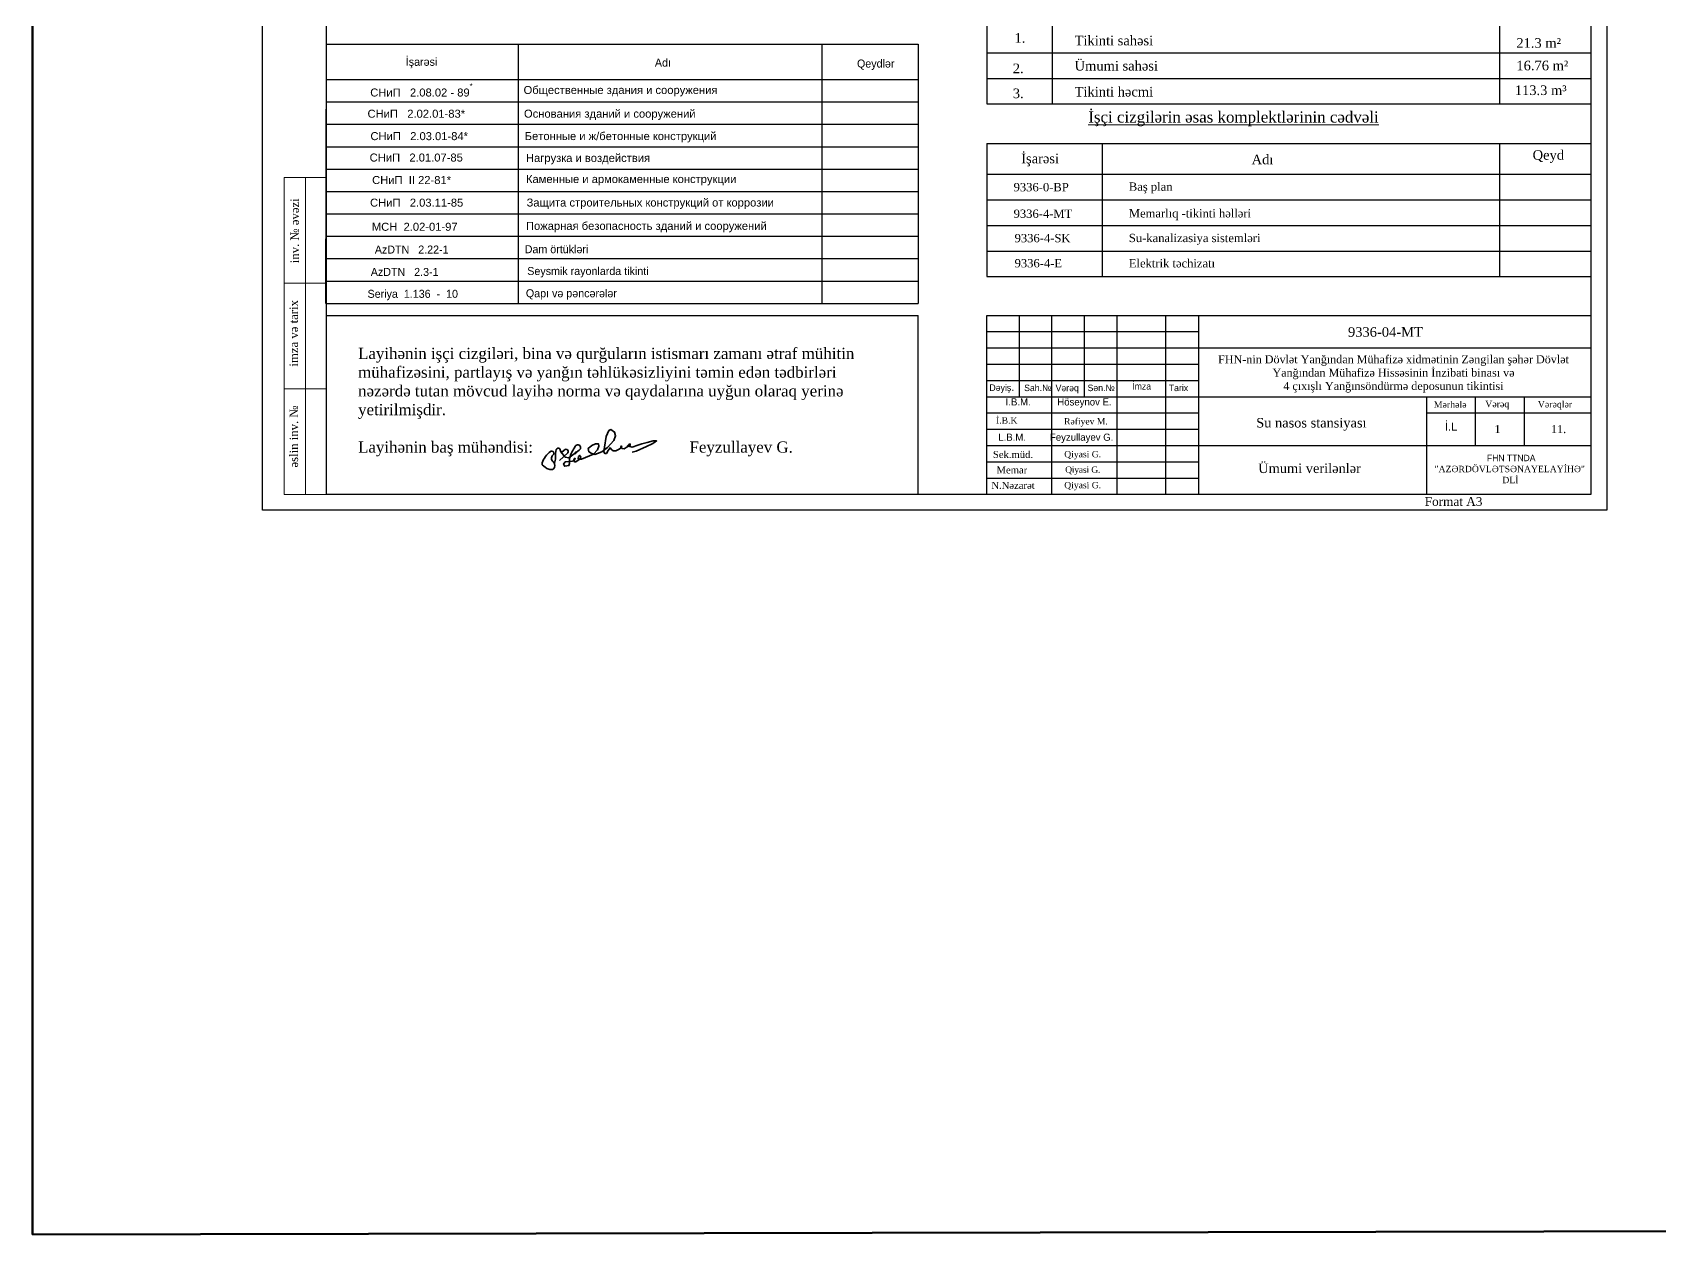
# Model space of a CAD drawing. Header units: millimetres. Extents: x 120281 to 1416367021, y -641565767 to 918373.
# Drawn here: x 440324 to 491145, y 848488 to 886056 of the extents above; entities that cross this region are included whole.
import ezdxf

# ---------------------------------------------------------------- set-up
doc = ezdxf.new("R2010")
doc.units = ezdxf.units.MM
for name, color, linetype, lineweight in [('0_Ном._пера__1', 7, 'Continuous', 35), ('0_Ном._пера__21', 7, 'Continuous', 35), ('0_Ном._пера__41', 7, 'Continuous', 25), ('0_Ном._пера__7', 7, 'Continuous', 25), ('Lines_Ном._пера__41', 7, 'Continuous', 25), ('перегородка', 130, 'Continuous', 20), ('перегородка_Ном._пера__1', 7, 'Continuous', 15), ('перегородка_Ном._пера__41', 7, 'Continuous', 25), ('размер', 90, 'Continuous', 40), ('размер2', 210, 'Continuous', 15)]:
    doc.layers.add(name, color=color, linetype=linetype, lineweight=lineweight)
doc.styles.add('ARIAL', font='arial.ttf')
doc.styles.add('Arial AzLat', font='AZLTM.TTF', dxfattribs={"height": 300})
doc.styles.get("Standard").update_dxf_attribs({"font": 'arial.ttf'})
doc.styles.add('Times New  Roman', font='times.ttf')
doc.styles.add('СГЕНЕРИР_СТИЛЬ_1', font='A3TI(LA).TTF')
doc.styles.add('СГЕНЕРИР_СТИЛЬ_2', font='AZLTM.TTF')

# ---------------------------------------------------------------- blocks, each defined once
blk = doc.blocks.new('feyzullayev g')
at = {"layer": '0_Ном._пера__21', "linetype": 'Continuous', "flags": 128}
for points in [[(2161177, -2567268), (2161323, -2567453), (2161447, -2567481), (2161806, -2567211, 1.24964), (2161669, -2567082, 0.079258), (2161472, -2567496), (2161472, -2567672), (2161453, -2567739), (2161306, -2567764), (2161270, -2567690), (2161328, -2567614), (2161564, -2567593), (2161617, -2567580), (2161668, -2567500), (2161649, -2567489), (2161614, -2567544), (2161643, -2567614), (2161687, -2567614), (2161835, -2567508), (2161854, -2567433), (2161826, -2567394), (2161775, -2567431), (2161764, -2567496), (2161794, -2567538), (2161880, -2567517), (2162288, -2567356), (2162421, -2567205), (2162467, -2567075), (2162457, -2566997), (2162353, -2566997), (2162231, -2567055), (2162111, -2567154), (2162136, -2567270), (2162228, -2567331), (2162339, -2567360), (2162428, -2567334), (2162579, -2567267), (2162764, -2567118), (2162985, -2566879), (2163044, -2566720), (2163009, -2566596), (2162885, -2566509), (2162815, -2566547), (2162726, -2566744), (2162670, -2567111), (2162646, -2567269), (2162680, -2567329), (2162729, -2567329), (2162796, -2567224), (2162854, -2567133), (2162904, -2567194), (2162966, -2567235), (2163050, -2567235), (2163169, -2567175), (2163255, -2567113), (2163243, -2567071), (2163218, -2567105), (2163261, -2567157), (2163335, -2567169), (2163401, -2567129), (2163543, -2567045), (2163543, -2567008), (2163507, -2567008), (2163449, -2567068), (2163604, -2567111), (2163806, -2567039), (2163943, -2566995), (2164117, -2566952), (2164332, -2566899), (2164442, -2566899), (2164381, -2566941), (2164292, -2567003), (2164098, -2567087), (2163743, -2567246), (2163607, -2567283)], [(2160943, -2567648, 0.20271), (2160995, -2567477, -0.083217), (2161018, -2567192, -0.540975), (2161137, -2567171), (2161177, -2567268)], [(2161197, -2567294), (2161289, -2567214, -1.034501), (2161409, -2567310), (2161124, -2567566)], [(2161708, -2567297), (2161689, -2567320, -0.434294), (2161666, -2567320, -0.160262), (2161667, -2567297), (2161674, -2567286), (2161688, -2567284), (2161699, -2567285)]]:
    blk.add_lwpolyline(points, format="xyb", dxfattribs=at)
blk.add_lwpolyline([(2160858, -2567472, -0.300634), (2160926, -2567365, 0.28025), (2160923, -2567277, 0.268779), (2160818, -2567258, 0.122192), (2160534, -2567643), (2160540, -2567710, 0.09999), (2160763, -2567869, 0.200398), (2160927, -2567856, 0.312914), (2160932, -2567628, -0.293794)], format="xyb", close=True, dxfattribs=at)

msp = doc.modelspace()

# ---------------------------------------------------------------- linework, layer by layer
at = {"color": 244, "lineweight": 53, "true_color": 0x991b1e}
msp.add_lwpolyline([(440324.24024, 917889.45405), (681637.27816, 918372.86328), (681637.27816, 848971.8839), (440324.24024, 848488.47466)], close=True, dxfattribs=at)
at = {"layer": '0_Ном._пера__41', "color": 0, "linetype": 'Continuous'}
msp.add_line((489005.7444, 884554.13391), (489005.7444, 880904.67979), dxfattribs=at)
at = {"layer": 'Lines_Ном._пера__41', "linetype": 'Continuous'}
msp.add_line((449482.2091, 877582.16426), (449505.7444, 885688.41963), dxfattribs=at)
at = {"layer": 'перегородка_Ном._пера__41', "color": 0, "linetype": 'Continuous'}
msp.add_line((489005.7444, 883304.67979), (489005.7444, 880904.67979), dxfattribs=at)
at = {"layer": 'размер', "color": 0, "lineweight": 30}
for p, q in [((470134.33331, 887471.56697), (470134.33331, 883822.11286)), ((472174.24052, 887471.56697), (472174.24052, 883822.11286)), ((486151.68477, 887471.56697), (486151.68477, 883822.11286)), ((449505.7444, 885688.41963), (467989.66058, 885688.31195)), ((455489.66058, 885688.31195), (455489.66058, 878288.31195)), ((464989.66058, 878288.31195), (464989.66058, 885688.31195)), ((467989.66058, 885688.20427), (467989.66058, 877588.31195)), ((470134.33331, 885422.11286), (489005.7444, 885422.11286)), ((449489.66058, 884588.31195), (467989.66058, 884588.31195)), ((470134.33331, 884622.11286), (489005.7444, 884622.11286)), ((449489.66058, 883888.31195), (467989.66058, 883888.31195)), ((470134.33331, 883822.11286), (489005.7444, 883822.11286)), ((449489.66058, 883188.31195), (467989.66058, 883188.31195)), ((449489.66058, 882488.31195), (467989.66058, 882488.31195)), ((455489.66058, 882588.31195), (455489.66058, 881788.31195)), ((470134.33331, 882585.28342), (489005.7444, 882585.28342)), ((470134.33331, 882585.28342), (470134.33331, 878425.28342)), ((473734.49535, 882585.28342), (473734.49535, 878425.28342)), ((486151.68477, 882585.28342), (486151.68477, 878425.28342)), ((489005.7444, 882729.40685), (489005.7444, 878569.40685)), ((449489.66058, 881788.31195), (467989.66058, 881788.31195)), ((449489.66058, 881788.31195), (467989.66058, 881788.31195)), ((455489.66058, 881788.31195), (455489.66058, 881088.31195)), ((455489.66058, 881788.31195), (455489.66058, 881088.31195)), ((470134.33331, 881625.28342), (489005.7444, 881625.28342)), ((449489.66058, 881088.31195), (467989.66058, 881088.31195)), ((455489.66058, 881088.31195), (455489.66058, 877588.31195)), ((455489.66058, 881088.31195), (455489.66058, 879038.31195)), ((470134.33331, 880825.28342), (489005.7444, 880825.28342)), ((449489.66058, 880388.31195), (467989.66058, 880388.31195)), ((449489.66058, 880388.31195), (467989.66058, 880388.31195)), ((470134.33331, 880025.28342), (489005.7444, 880025.28342)), ((449489.66058, 879688.31195), (467989.66058, 879688.31195)), ((449489.66058, 879688.31195), (467989.66058, 879688.31195)), ((470134.33331, 879225.28342), (489005.7444, 879225.28342)), ((470134.33331, 879225.28342), (489005.7444, 879225.28342)), ((449489.66058, 878988.31195), (467989.66058, 878988.31195)), ((449489.66058, 878988.31195), (467989.66058, 878988.31195)), ((449489.66058, 878288.31195), (467989.66058, 878288.31195)), ((449489.66058, 878288.31195), (467989.66058, 878288.31195)), ((464989.66058, 877588.31195), (464989.66058, 878288.31195)), ((470134.33331, 878425.28342), (489005.7444, 878425.28342)), ((449489.66058, 877588.31195), (467989.66058, 877588.31195)), ((449489.66058, 877588.31195), (467989.66058, 877588.31195)), ((449489.66058, 877588.31195), (467989.66058, 877588.31195)), ((449489.66058, 877588.31195), (467989.66058, 877588.31195)), ((449505.7444, 877215.97259), (467989.66058, 877215.97259)), ((467989.66058, 871621.94621), (467989.66058, 877215.97259)), ((470134.33331, 877215.97259), (489005.7444, 877215.97259)), ((470134.33331, 871621.94512), (470134.33331, 877215.97259)), ((471151.42921, 874673.23283), (471151.42921, 877215.97259)), ((472168.52512, 871621.94512), (472168.52512, 877215.97259)), ((473185.62102, 874673.23283), (473185.62102, 877215.97259)), ((474202.71692, 871621.94512), (474202.71692, 877215.97259)), ((475728.36078, 871621.94512), (475728.36078, 877215.97259)), ((476745.45668, 877215.97259), (476745.45668, 871621.94512)), ((470134.33331, 876707.42463), (476745.45668, 876707.42463)), ((470134.33331, 876198.87668), (489005.7444, 876198.87668)), ((470134.33331, 875690.32873), (476745.45668, 875690.32873)), ((470134.33331, 875181.78078), (476745.45668, 875181.78078)), ((470134.33331, 874673.23283), (489005.7444, 874673.23283)), ((483865.128, 874673.23283), (483865.128, 871621.94512)), ((485390.77186, 874673.23283), (485390.77186, 873147.58897)), ((486916.41571, 874673.23283), (486916.41571, 873147.58897)), ((470134.33331, 874164.68488), (476745.45668, 874164.68488)), ((483865.128, 874164.68488), (489005.7444, 874164.68488)), ((470134.33331, 873656.13693), (476745.45668, 873656.13693)), ((470134.33331, 873147.58897), (489005.7444, 873147.58897)), ((470134.33331, 872639.04102), (476745.45668, 872639.04102)), ((470134.33331, 872130.49307), (476745.45668, 872130.49307))]:
    msp.add_line(p, q, dxfattribs=at)
at = {"layer": 'размер', "color": 0, "lineweight": 13}
for p, q in [((448185.7444, 871621.94621), (448185.7444, 881521.94621)), ((449505.7444, 881521.94621), (448185.7444, 881521.94621)), ((448845.7444, 871621.94621), (448845.7444, 881521.94621)), ((449505.7444, 878221.94621), (448185.7444, 878221.94621)), ((449505.7444, 874921.94621), (448185.7444, 874921.94621)), ((449505.7444, 871621.94621), (448185.7444, 871621.94621))]:
    msp.add_line(p, q, dxfattribs=at)
at = {"layer": 'размер', "color": 0, "lineweight": 30}
for points in [[(447505.7444, 900821.94621), (489505.7444, 900821.94621), (489505.7444, 871121.94621), (447505.7444, 871121.94621)], [(449505.7444, 900321.94621), (489005.7444, 900321.94621), (489005.7444, 871621.94621), (449505.7444, 871621.94621)]]:
    msp.add_lwpolyline(points, close=True, dxfattribs=at)

# ---------------------------------------------------------------- block references
at = {"xscale": 0.9151579331307753, "yscale": 0.9151579331307753, "zscale": 0.9151579331307753}
msp.add_blockref('feyzullayev g', (-1520989.30359, 3222409.21978), dxfattribs=at)

# ---------------------------------------------------------------- texts
at = {"color": 0, "attachment_point": 5, "style": 'Times New  Roman'}
for s, width, heights, insert, char_height in [('{\\fTimes New Roman|b0|i0|c238|p18;İ.B.K}', 2100.6361363, [0], (470756.33624, 873929.68036), 198.4166603), ('{\\fTimes New Roman|b0|i0|c238|p18;Rəfiyev M.}', 4859.3539628, [0], (473229.30575, 873871.57678), 198.4166603), ('{\\fTimes New Roman|b0|i0|c238|p18;Sek.müd.}', 1828.3507812, [396.27421], (470951.25196, 872866.15203), 219.7635705), ('{\\fTimes New Roman|b0|i0|c238|p18;Qiyasi G.}', 5536.6243382, [0], (473127.73203, 872844.46616), 198.4166603), ('{\\fTimes New Roman|b0|i0|c238|p18;  }{\\fTimes New Roman|b0|i0|c238|p18;Memar}', 1828.3507812, [396.27421], (470834.41649, 872382.85443), 219.7635705), ('{\\T0.95;Qiyasi G\\fTimes New Roman|b0|i0|c238|p18;.}', 5536.6243382, [0], (473127.73203, 872361.16857), 198.4166603), ('{\\fTimes New Roman|b0|i0|c238|p18;N.Nəzarət}', 1828.3507812, [396.27421], (470951.25196, 871899.55683), 219.7635705), ('{\\fTimes New Roman|b0|i0|c238|p18;Qiyasi G.}', 5536.6243382, [0], (473127.73203, 871877.87097), 198.4166603)]:
    msp.add_mtext_dynamic_manual_height_columns(s, width=width, gutter_width=1, heights=heights, dxfattribs=dict(at, insert=insert, char_height=char_height))
at = {"layer": '0_Ном._пера__1', "color": 0, "linetype": 'Continuous'}
for s, insert, char_height, attachment_point, style in [('{\\fTimes New Roman|b0|i0|c238|p18;21.\\fTimes New Roman|b0|i0|c0|p18;3 m²}', (486674.35009, 885574.70373), 300, 7, 'СГЕНЕРИР_СТИЛЬ_2'), ('{\\fTimes New Roman|b0|i0|c0|p18;16.76 m²}', (486675.5506, 884868.33702), 300, 7, 'СГЕНЕРИР_СТИЛЬ_2'), ('{\\fTimes New Roman|b0|i0|c238|p18;11\\fTimes New Roman|b0|i0|c0|p18;3\\fTimes New Roman|b0|i0|c238|p18;.\\fTimes New Roman|b0|i0|c0|p18;3\\fTimes New Roman|b0|i0|c204|p18; m³}', (486625.08938, 884095.79723), 300, 7, 'СГЕНЕРИР_СТИЛЬ_2'), ('9336-04-MT', (481415.12778, 876846.90105), 300, 1, 'Times New  Roman'), ('Mərhələ', (484096.09488, 874531.06309), 203.419181, 1, 'Times New  Roman'), ('Vərəq', (485702.47551, 874548.32584), 203.419181, 1, 'Times New  Roman'), ('Vərəqlər', (487344.35787, 874540.59121), 203.419181, 1, 'Times New  Roman'), ('{1}', (485991.62598, 873787.82335), 250, 1, 'Times New  Roman'), ('{\\fTimes New Roman|b0|i0|c238|p18;1}1{\\fTimes New Roman|b0|i0|c238|p18;.}', (487759.78944, 873787.82335), 250, 1, 'Times New  Roman')]:
    msp.add_mtext(s, dxfattribs=dict(at, insert=insert, char_height=char_height, attachment_point=attachment_point, style=style))
at = {"layer": '0_Ном._пера__1', "color": 0, "linetype": 'Continuous', "insert": (484440.30522, 873866.13241), "char_height": 254.2739757, "width": 445.3217387, "attachment_point": 1, "style": 'СГЕНЕРИР_СТИЛЬ_2'}
msp.add_mtext('{\\fArial|b0|i0|c0|p34;İ.L}', dxfattribs=at)
at = {"layer": '0_Ном._пера__1', "color": 0, "linetype": 'Continuous', "insert": (484121.90907, 872858.39649), "char_height": 200, "width": 5066.5513294, "attachment_point": 1, "line_spacing_factor": 1.032836, "style": 'Times New  Roman'}
msp.add_mtext('{\\fAzL Times|b0|i0|c204|p18;                      FHN TTNDA}\\P"AZƏRDÖVLƏT{\\fTimes New Roman|b0|i0|c238|p18;S}Ə{\\fTimes New Roman|b0|i0|c238|p18;NAYE}LAYİHƏ"\\P                            DLİ', dxfattribs=at)
at = {"layer": '0_Ном._пера__7', "color": 0, "linetype": 'Continuous', "char_height": 300, "attachment_point": 7, "style": 'СГЕНЕРИР_СТИЛЬ_2'}
for s, insert in [('{\\fTimes New Roman|b0|i0|c0|p18;1.}', (470997.36568, 885731.80862)), ('{\\fTimes New Roman|b0|i0|c0|p18;2.}', (470945.80729, 884777.80176)), ('{\\fTimes New Roman|b0|i0|c0|p18;3.}', (470945.80729, 883998.06188))]:
    msp.add_mtext(s, dxfattribs=dict(at, insert=insert))
at = {"layer": 'перегородка', "color": 0, "char_height": 260, "attachment_point": 7, "style": 'Arial AzLat'}
for s, insert, width in [('{\\fTimes New Roman|b0|i0|c0|p18;9336\\fTimes New Roman|b0|i0|c204|p18;-\\fTimes New Roman|b0|i0|c238|p18;0-BP}', (470970.15465, 881089.41123), 1648.1109329), ('{\\fTimes New Roman|b0|i0|c238|p18;Baş plan}', (474570.3167, 881025.16158), 4544.8357502), ('{\\fTimes New Roman|b0|i0|c0|p18;9336\\fTimes New Roman|b0|i0|c204|p18;-\\fTimes New Roman|b0|i0|c0|p18;4\\fTimes New Roman|b0|i0|c238|p18;-MT}', (470970.15465, 880258.88325), 1648.1109329), ('{\\fTimes New Roman|b0|i0|c238|p18;Memarlıq -tikinti həlləri}', (474570.3167, 880190.99182), 4544.8357502), ('{\\fTimes New Roman|b0|i0|c0|p18;9336\\fTimes New Roman|b0|i0|c204|p18;-\\fTimes New Roman|b0|i0|c0|p18;4\\fTimes New Roman|b0|i0|c238|p18;-SK}', (471001.29495, 879496.76106), 1648.1109329), ('{\\fTimes New Roman|b0|i0|c238|p18;Su-kanalizasiya sistemləri}', (474570.3167, 879419.18954), 4544.8357502), ('{\\fTimes New Roman|b0|i0|c0|p18;9336\\fTimes New Roman|b0|i0|c204|p18;-\\fTimes New Roman|b0|i0|c0|p18;4\\fTimes New Roman|b0|i0|c238|p18;-E}', (471001.29495, 878711.94899), 1648.1109329), ('{\\fTimes New Roman|b0|i0|c238|p18;Elektrik təchizatı}', (474570.3167, 878709.99841), 3337.0129397)]:
    msp.add_mtext(s, dxfattribs=dict(at, insert=insert, width=width))
at = {"layer": 'перегородка', "color": 0, "insert": (477343.88344, 875967.95877), "char_height": 250, "width": 10985.8964139, "attachment_point": 1}
msp.add_mtext('\\pxqc;{\\fTimes New Roman|b0|i0|c0|p18;FHN\\fTimes New Roman|b0|i0|c238|p18;-nin Dövlət Yanğından Mühafizə xidmətinin Zəngilan şəhər Dövlət Yanğından Mühafizə Hissəsinin İnzibati binası və \\P4 çıxışlı \\fTimes New Roman|b0|i0|c0|p18;Y\\fTimes New Roman|b0|i0|c238|p18;anğın\\fTimes New Roman|b0|i0|c0|p18;s\\fTimes New Roman|b0|i0|c238|p18;öndürmə deposunun tikintisi}', dxfattribs=at)
at = {"layer": 'перегородка', "color": 0, "char_height": 297.5005516, "attachment_point": 1}
for s, insert in [('{\\fTimes New Roman|b0|i0|c238|p18;Su nasos stansiyası}', (478549.09157, 874008.52295)), ('{\\fTimes New Roman|b0|i0|c238|p18;Ümumi verilənlər}', (478612.31413, 872585.21872))]:
    msp.add_mtext(s, dxfattribs=dict(at, insert=insert))
at = {"layer": 'перегородка_Ном._пера__1', "color": 0, "linetype": 'Continuous'}
for s, insert, char_height, attachment_point, style in [('{\\fTimes New Roman|b0|i0|c0|p18;Tikinti sahəsi}', (472875.39935, 885651.71486), 300, 7, 'СГЕНЕРИР_СТИЛЬ_2'), ('{\\fTimes New Roman|b0|i0|c0|p18;Ümumi sahəsi}', (472875.39935, 884862.34877), 300, 7, 'СГЕНЕРИР_СТИЛЬ_2'), ('{\\fTimes New Roman|b0|i0|c0|p18;Tikinti həcmi}', (472875.39935, 884051.71486), 300, 7, 'СГЕНЕРИР_СТИЛЬ_2'), ('{\\Lİşçi cizgilərin əsas komplektlərinin cədvəli}', (473303.73027, 883125.77556), 350, 7, 'Times New  Roman'), ('{\\fTimes New Roman|b0|i0|c238|p18;İşarəsi}', (471207.68054, 881871.27431), 300, 7, 'Times New  Roman'), ('{\\fTimes New Roman|b0|i0|c238|p18;Adı}', (478405.10496, 881933.80862), 300, 7, 'Times New  Roman'), ('{\\fTimes New Roman|b0|i0|c238|p18;Qeyd}', (487183.9427, 881981.55652), 300, 7, 'Times New  Roman'), ('{İmza}', (474675.35519, 875101.79976), 203.419181, 1, 'СГЕНЕРИР_СТИЛЬ_2'), ('{Dəyiş\\H1.250000x;.}', (470215.51146, 875108.87155), 203.4191806, 1, 'СГЕНЕРИР_СТИЛЬ_2'), ('{\\fArial|b0|i0|c0|p34;  İ}.B.M.          Höseynov E.', (470545.53472, 874622.49436), 223.7610987, 1, 'СГЕНЕРИР_СТИЛЬ_2'), ('{Sah.№}', (471299.46845, 875051.45292), 203.419181, 1, 'СГЕНЕРИР_СТИЛЬ_2'), ('{Vərəq}', (472281.4243, 875048.25437), 203.419181, 1, 'СГЕНЕРИР_СТИЛЬ_2'), ('{Sən.№}', (473280.88667, 875051.55993), 203.419181, 1, 'СГЕНЕРИР_СТИЛЬ_2'), ('{Tarix}', (475816.94282, 875051.45292), 203.419181, 1, 'СГЕНЕРИР_СТИЛЬ_2'), (' L.B.M.         Feyzullayev G.', (470410.0796, 873519.89639), 223.7610987, 1, 'СГЕНЕРИР_СТИЛЬ_2')]:
    msp.add_mtext(s, dxfattribs=dict(at, insert=insert, char_height=char_height, attachment_point=attachment_point, style=style))
at = {"layer": 'перегородка_Ном._пера__1', "color": 0, "linetype": 'Continuous', "insert": (450493.89064, 872809.18347), "char_height": 350, "width": 18327.7082203, "attachment_point": 7, "line_spacing_factor": 1.003492, "style": 'Times New  Roman'}
msp.add_mtext('\\A1;{\\fTimes New Roman|b0|i0|c204|p22;Layihənin i\\fTimes New Roman|b0|i0|c0|p22;ş\\fTimes New Roman|b0|i0|c204|p22;çi cizgiləri, bina və qur\\fTimes New Roman|b0|i0|c0|p22;ğ\\fTimes New Roman|b0|i0|c204|p22;ular\\fTimes New Roman|b0|i0|c0|p22;ı\\fTimes New Roman|b0|i0|c204|p22;n istismar\\fTimes New Roman|b0|i0|c0|p22;ı \\fTimes New Roman|b0|i0|c204|p22;zaman\\fTimes New Roman|b0|i0|c0|p22;ı \\fTimes New Roman|b0|i0|c204|p22;ətraf mühitin \\Pmühafizəsini, partlay\\fTimes New Roman|b0|i0|c0|p22;ış \\fTimes New Roman|b0|i0|c204|p22;və yan\\fTimes New Roman|b0|i0|c0|p22;ğı\\fTimes New Roman|b0|i0|c204|p22;n təhlükəsizliyini təmin edən tədbirləri \\Pnəzərdə tutan mövcud layihə norma və qaydalar\\fTimes New Roman|b0|i0|c0|p22;ı\\fTimes New Roman|b0|i0|c204|p22;na uy\\fTimes New Roman|b0|i0|c0|p22;ğ\\fTimes New Roman|b0|i0|c204|p22;un olaraq yerinə \\Pyetirilmi\\fTimes New Roman|b0|i0|c0|p22;ş\\fTimes New Roman|b0|i0|c204|p22;dir.\\P\\fArial|b0|i0|c204|p38;\\P\\fTimes New Roman|b0|i0|c204|p22;Layihənin ba\\fTimes New Roman|b0|i0|c0|p22;ş \\fTimes New Roman|b0|i0|c204|p22;mühəndisi:                                     Feyzullayev G.}', dxfattribs=at)
at = {"layer": 'размер', "color": 0, "lineweight": 30, "char_height": 250}
for s, insert, attachment_point, style in [('{İşarəsi}', (451983.40204, 885102.37209), 4, 'СГЕНЕРИР_СТИЛЬ_1'), ('{Adı}', (459764.49963, 885113.54351), 4, 'СГЕНЕРИР_СТИЛЬ_1'), ('{Qeydlər}', (466077.75445, 885048.36724), 4, 'СГЕНЕРИР_СТИЛЬ_1'), ('{СНиП   2.08.02 - 89\\A1{\\H0.7x;\\S*^  ;}}', (450872.95344, 884264.43654), 4, 'ARIAL'), ('{Общественные здания и сооружения}', (455663.23367, 884222.05399), 4, 'ARIAL'), ('{СНиП   2.02.01-83*}', (450788.46621, 883516.50903), 4, 'ARIAL'), ('{Основания зданий и сооружений}', (455675.25689, 883482.65141), 4, 'ARIAL'), ('{СНиП   2.03.01-84*}', (450879.38081, 882815.41644), 4, 'ARIAL'), ('{Бетонные и ж/бетонные конструкций}', (455698.45016, 882782.1307), 4, 'ARIAL'), ('{СНиП   2.01.07-85}', (450854.7584, 882146.8307), 4, 'ARIAL'), ('{Нагрузка и воздействия}', (455738.17173, 882097.62805), 4, 'ARIAL'), ('{СНиП  II 22-81*}', (450932.43795, 881443.41806), 4, 'ARIAL'), ('{Каменные и армокаменные конструкции}', (455738.17173, 881438.39966), 4, 'ARIAL'), ('{СНиП   2.03.11-85}', (450867.32596, 880736.91743), 4, 'ARIAL'), ('{Защита строительных конструкций от коррозии}', (455757.2921, 880704.02784), 4, 'ARIAL'), ('{MCH  2.02-01-97}', (450924.12329, 879983.02906), 4, 'ARIAL'), ('{Пожарная безопасность зданий и сооружений}', (455738.17173, 879974.3781), 4, 'ARIAL'), ('{АzDTN   2.22-1}', (451016.83643, 879272.78991), 4, 'СГЕНЕРИР_СТИЛЬ_1'), ('{Dam örtükləri   }', (455698.45016, 879281.84028), 4, 'СГЕНЕРИР_СТИЛЬ_1'), ('{АzDTN   2.3-1}', (450889.87495, 878571.15521), 4, 'СГЕНЕРИР_СТИЛЬ_1'), ('{Seysmik rayonlarda tikinti}', (459568.17264, 878563.58552), 6, 'СГЕНЕРИР_СТИЛЬ_1'), ('{Seriya  1.136  -  10}', (450789.37373, 877851.60945), 4, 'СГЕНЕРИР_СТИЛЬ_1'), ('{Qapı və pəncərələr}', (458577.89107, 877868.89177), 6, 'СГЕНЕРИР_СТИЛЬ_1')]:
    msp.add_mtext(s, dxfattribs=dict(at, insert=insert, attachment_point=attachment_point, style=style))
at = {"layer": 'размер', "color": 0, "char_height": 264, "attachment_point": 1, "rotation": 90, "style": 'Times New  Roman'}
for s, insert in [('{\\fTimes New Roman|b0|i0|c238|p18;inv. \\fTimes New Roman|b0|i0|c162|p18;№} {\\fTimes New Roman|b0|i0|c238|p18;əvəzi}', (448381.52839, 878844.46479)), ('{\\fTimes New Roman|b0|i0|c238|p18;imza və tarix}', (448353.08969, 875613.34753)), ('{\\fTimes New Roman|b0|i0|c238|p18;əslin inv. \\fTimes New Roman|b0|i0|c162|p18;№}', (448354.70947, 872458.25482))]:
    msp.add_mtext(s, dxfattribs=dict(at, insert=insert))
at = {"layer": 'размер2', "color": 0, "lineweight": 30, "insert": (484713.91162, 871396.78607), "char_height": 273.651049, "attachment_point": 5, "style": 'Times New  Roman'}
msp.add_mtext_dynamic_manual_height_columns('Format A3', width=2621.5811642, gutter_width=1, heights=[0], dxfattribs=at)

doc.saveas('drawing.dxf')
